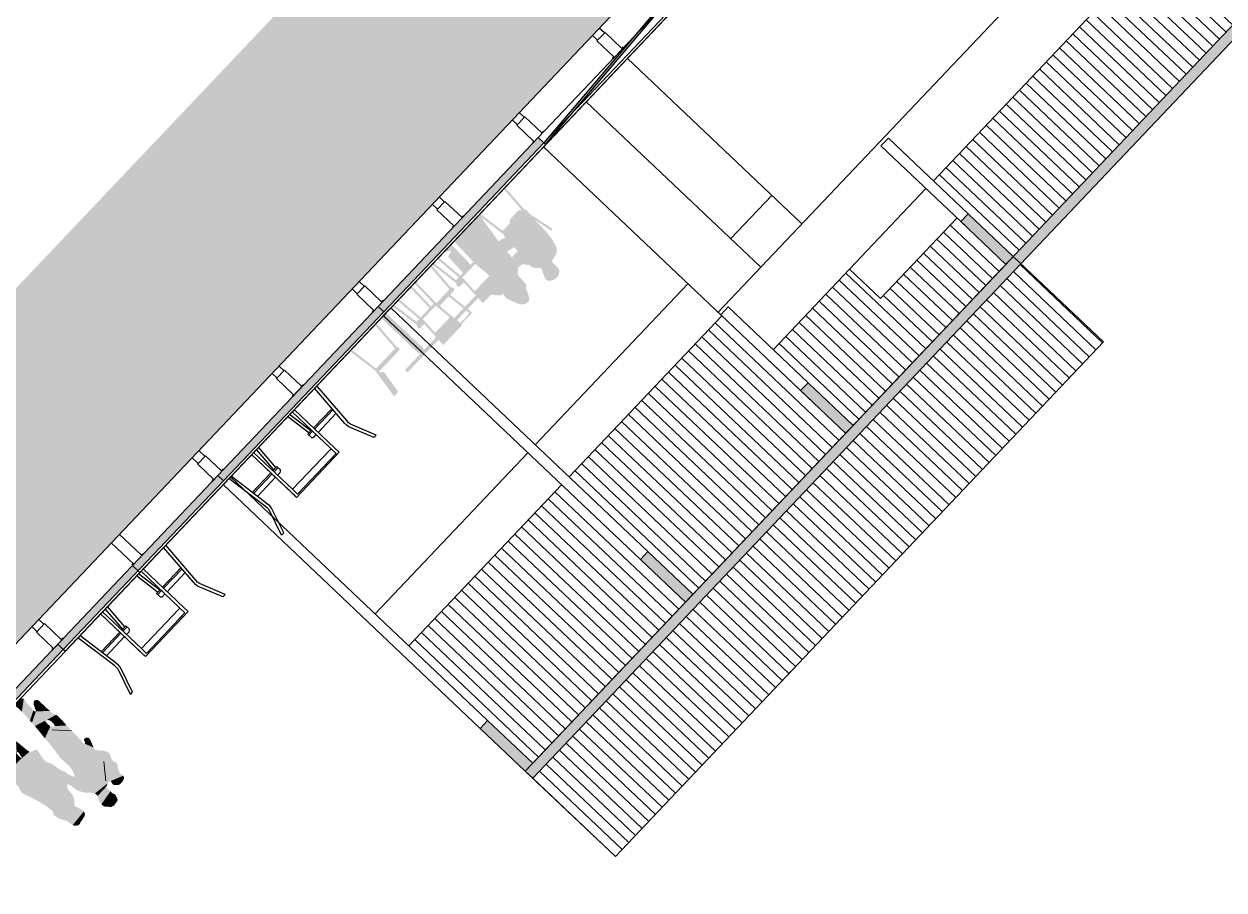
# Model space of a CAD drawing. Header units: inches. Extents: x -3368894 to 5148796, y 84 to 10864301.
# Drawn here: x 503408.07 to 503423.53, y 4346106.12 to 4346117.28 of the extents above; entities that cross this region are included whole.
import ezdxf

# ---------------------------------------------------------------- set-up
doc = ezdxf.new("R2010")
doc.units = ezdxf.units.IN
doc.header["$MEASUREMENT"] = 0
doc.layers.add('cm_arredi secondo piano', color=252, linetype='Continuous')
for name, color, linetype, lineweight in [('cm_campiture', 252, 'Continuous', 9), ('cm_linea di terra', 4, 'Continuous', 25), ('cp_piattaforme volumi_linea', 4, 'Continuous', 25), ('FIGURE_PERSONE', 252, 'Continuous', 0), ('TESTI', 250, 'Continuous', 5)]:
    doc.layers.add(name, color=color, linetype=linetype, lineweight=lineweight)
pattern_1 = [(316.5212, (503416.62681, 4346113.93469), (0.0860107, 0.0907037), [])]

# ---------------------------------------------------------------- blocks, each defined once
blk = doc.blocks.new('tavolino')
at = {"layer": 'cm_arredi secondo piano', "ltscale": 1.5}
for p, q in [((3.581, -1.573), (3.706, -1.91)), ((3.581, -1.573), (3.622, -1.573)), ((3.622, -1.573), (3.746, -1.904)), ((5.313, -1.573), (5.189, -1.904)), ((5.354, -1.573), (5.228, -1.91)), ((5.354, -1.573), (5.313, -1.573)), ((4.067, -1.767), (4.868, -1.767)), ((4.067, -1.767), (4.067, -1.845)), ((4.067, -1.845), (4.067, -2.567)), ((4.107, -1.787), (4.206, -1.787)), ((4.107, -1.787), (4.828, -1.787)), ((4.107, -1.875), (4.107, -1.787)), ((4.828, -1.875), (4.828, -1.787)), ((4.868, -1.767), (4.868, -1.845)), ((4.868, -1.787), (4.868, -2.567)), ((4.868, -1.845), (4.868, -2.567)), ((3.706, -1.972), (3.645, -2.567)), ((3.746, -1.976), (3.685, -2.567)), ((3.706, -1.91), (3.709, -1.941)), ((3.709, -1.941), (3.706, -1.972)), ((3.746, -1.904), (3.749, -1.941)), ((3.749, -1.941), (3.746, -1.976)), ((4.107, -2.567), (4.107, -1.875)), ((4.107, -1.875), (4.133, -1.875)), ((4.133, -1.875), (4.828, -1.875)), ((4.828, -1.875), (4.828, -2.567)), ((5.189, -1.904), (5.186, -1.941)), ((5.186, -1.941), (5.189, -1.976)), ((5.189, -1.976), (5.25, -2.567)), ((5.228, -1.91), (5.226, -1.941)), ((5.226, -1.941), (5.228, -1.972)), ((5.228, -1.972), (5.29, -2.567)), ((4.069, -2.14), (3.729, -2.14)), ((4.147, -2.14), (4.107, -2.14)), ((4.177, -2.224), (4.177, -2.159)), ((4.177, -2.159), (4.177, -2.224)), ((4.752, -2.159), (4.752, -2.224)), ((4.752, -2.224), (4.752, -2.159)), ((4.782, -2.14), (4.828, -2.14)), ((4.866, -2.14), (5.206, -2.14)), ((3.721, -2.204), (4.067, -2.204)), ((3.721, -2.224), (4.067, -2.224)), ((4.107, -2.204), (4.177, -2.204)), ((4.107, -2.224), (4.177, -2.224)), ((4.118, -2.224), (4.153, -2.567)), ((4.158, -2.224), (4.193, -2.567)), ((4.771, -2.224), (4.735, -2.567)), ((4.828, -2.204), (4.752, -2.204)), ((4.828, -2.224), (4.752, -2.224)), ((4.811, -2.224), (4.776, -2.567)), ((5.214, -2.204), (4.868, -2.204)), ((5.214, -2.224), (4.868, -2.224))]:
    blk.add_line(p, q, dxfattribs=at)
for centre, start, end in [((4.137, -2.188), 36.0118, 78.4243), ((4.792, -2.188), 101.5757, 143.9882)]:
    blk.add_arc(centre, 0.0495, start, end, dxfattribs=at)
blk = doc.blocks.new('pers_2')
at = {"layer": 'FIGURE_PERSONE', "linetype": 'Continuous'}
for points in [[(-0.097, 1.764), (-0.106, 1.735), (0.078, 1.765), (0.071, 1.777)], [(0.078, 1.765), (0.097, 1.746), (-0.106, 1.722), (-0.106, 1.735)], [(-0.106, 1.722), (-0.098, 1.712), (0.103, 1.737), (0.097, 1.746)], [(0.103, 1.737), (0.108, 1.712), (-0.094, 1.691), (-0.098, 1.712)], [(0.057, 1.797), (0.071, 1.777), (-0.097, 1.764), (-0.083, 1.797)], [(-0.094, 1.691), (-0.093, 1.662), (0.108, 1.691), (0.108, 1.712)], [(-0.064, 1.812), (-0.075, 1.806), (-0.083, 1.797), (0.057, 1.797), (0.045, 1.806), (0.004, 1.821)], [(-0.353, 1.642), (-0.35, 1.62), (-0.349, 1.588), (-0.367, 1.544), (0.07, 1.521), (-0.18, 1.564), (-0.191, 1.566), (-0.193, 1.573)], [(-0.191, 1.581), (-0.193, 1.573), (-0.353, 1.642), (-0.344, 1.664)], [(-0.33, 1.677), (-0.344, 1.664), (-0.191, 1.581), (-0.181, 1.614)], [(-0.18, 1.624), (-0.181, 1.614), (-0.33, 1.677), (-0.319, 1.681)], [(-0.287, 1.687), (-0.319, 1.681), (-0.18, 1.624), (-0.187, 1.641)], [(-0.23, 1.683), (-0.256, 1.688), (-0.287, 1.687), (-0.187, 1.641)], [(-0.187, 1.641), (-0.21, 1.667), (-0.23, 1.683)], [(-0.142, 1.564), (-0.18, 1.564), (0.07, 1.521), (0.064, 1.535)], [(0.06, 1.564), (0.064, 1.535), (-0.142, 1.564), (-0.12, 1.575)], [(-0.099, 1.581), (-0.12, 1.575), (0.06, 1.564), (0.063, 1.582)], [(0.103, 1.652), (0.063, 1.582), (-0.099, 1.581), (-0.096, 1.588)], [(-0.093, 1.618), (-0.096, 1.588), (0.103, 1.652), (0.106, 1.662)], [(0.108, 1.691), (0.106, 1.662), (-0.093, 1.618), (-0.093, 1.662)], [(0.335, 1.609), (0.329, 1.591), (0.556, 1.607), (0.542, 1.637)], [(0.556, 1.607), (0.564, 1.561), (0.33, 1.561), (0.329, 1.591)], [(0.33, 1.561), (0.348, 1.5), (0.571, 1.515), (0.564, 1.561)], [(0.513, 1.654), (0.542, 1.637), (0.335, 1.609), (0.372, 1.641)], [(0.335, 1.609), (0.347, 1.627), (0.372, 1.641)], [(0.418, 1.65), (0.372, 1.641), (0.513, 1.654), (0.476, 1.657)], [(0.111, 1.469), (0.144, 1.438), (-0.413, 1.469), (-0.402, 1.497)], [(-0.413, 1.469), (-0.41, 1.449), (0.171, 1.388), (0.144, 1.438)], [(-0.406, 1.443), (0.171, 1.388), (-0.41, 1.449)], [(0.171, 1.388), (0.189, 1.346), (-0.403, 1.434), (-0.406, 1.443)], [(0.189, 1.346), (0.195, 1.321), (-0.403, 1.387), (-0.403, 1.434)], [(-0.371, 1.532), (-0.402, 1.497), (0.111, 1.469), (0.094, 1.49)], [(0.07, 1.521), (0.094, 1.49), (-0.371, 1.532), (-0.367, 1.544)], [(0.303, 1.398), (0.285, 1.361), (0.629, 1.349), (0.624, 1.375)], [(0.617, 1.43), (0.624, 1.375), (0.303, 1.398), (0.347, 1.433)], [(0.361, 1.459), (0.347, 1.433), (0.617, 1.43), (0.597, 1.462)], [(0.571, 1.515), (0.597, 1.462), (0.361, 1.459), (0.348, 1.5)], [(0.204, 1.235), (0.217, 1.199), (-0.438, 1.318), (-0.43, 1.346)], [(-0.438, 1.318), (-0.436, 1.279), (-0.408, 1.23), (0.082, 1.193), (0.217, 1.199)], [(-0.403, 1.387), (-0.43, 1.346), (0.204, 1.235), (0.195, 1.321)], [(0.265, 1.254), (0.249, 1.213), (0.62, 1.158), (0.612, 1.206)], [(0.604, 1.308), (0.612, 1.206), (0.265, 1.254), (0.272, 1.308)], [(0.277, 1.334), (0.272, 1.308), (0.604, 1.308), (0.629, 1.332)], [(0.629, 1.349), (0.629, 1.332), (0.277, 1.334), (0.285, 1.361)], [(-0.408, 1.23), (-0.368, 1.19), (0.06, 1.158), (0.082, 1.193)], [(-0.354, 1.114), (-0.388, 1.039), (-0.329, 0.988), (-0.312, 0.998)], [(0.06, 1.158), (0.04, 1.093), (-0.348, 1.144), (-0.368, 1.19)], [(-0.348, 1.144), (-0.354, 1.114), (0.037, 1.075), (0.04, 1.093)], [(0.036, 1.06), (0.037, 1.075), (-0.354, 1.114), (-0.312, 0.998)], [(0.652, 1.027), (0.217, 1.199), (0.082, 1.193), (0.104, 1.175)], [(0.104, 1.175), (0.652, 1.027), (0.658, 1.002), (0.128, 1.057), (0.124, 1.095)], [(0.236, 1.2), (0.217, 1.199), (0.652, 1.027), (0.642, 1.063)], [(0.62, 1.158), (0.642, 1.063), (0.236, 1.2), (0.249, 1.213)], [(-0.401, 1.003), (-0.402, 0.987), (-0.341, 0.957), (-0.335, 0.967)], [(-0.341, 0.957), (-0.353, 0.952), (-0.389, 0.965), (-0.402, 0.987)], [(-0.329, 0.988), (-0.335, 0.967), (-0.401, 1.003), (-0.388, 1.039)], [(-0.389, 0.965), (-0.381, 0.959), (-0.353, 0.952)], [(0.036, 0.992), (0.036, 1.06), (-0.315, 0.998), (-0.304, 0.993)], [(0.029, 0.846), (0.04, 0.916), (-0.306, 0.96), (-0.313, 0.851)], [(-0.306, 0.96), (-0.304, 0.993), (0.036, 0.992), (0.04, 0.916)], [(0.128, 1.058), (0.144, 1.016), (0.67, 0.962), (0.658, 1.002)], [(0.67, 0.962), (0.681, 0.929), (0.154, 0.989), (0.144, 1.016)], [(0.154, 0.989), (0.161, 0.917), (0.7, 0.871), (0.681, 0.929)], [(-0.321, 0.667), (-0.313, 0.851), (0.029, 0.846), (-0.001, 0.665)], [(0.7, 0.871), (0.704, 0.835), (0.169, 0.867), (0.161, 0.917)], [(0.169, 0.867), (0.194, 0.819), (0.697, 0.809), (0.704, 0.835)], [(0.697, 0.809), (0.677, 0.768), (0.203, 0.788), (0.194, 0.819)], [(0.203, 0.788), (0.196, 0.722), (0.677, 0.695), (0.677, 0.768)], [(-0.329, 0.591), (-0.321, 0.667), (-0.219, 0.547), (-0.224, 0.508)], [(-0.196, 0.56), (-0.001, 0.665), (-0.321, 0.667), (-0.21, 0.562)], [(-0.219, 0.547), (-0.321, 0.667), (-0.21, 0.562)], [(-0.169, 0.523), (-0.196, 0.56), (-0.001, 0.665), (-0.008, 0.578)], [(0.18, 0.66), (0.167, 0.604), (0.666, 0.578), (0.674, 0.633)], [(0.677, 0.695), (0.674, 0.633), (0.18, 0.66), (0.196, 0.722)], [(-0.22, 0.468), (-0.224, 0.508), (-0.329, 0.591), (-0.331, 0.562)], [(-0.331, 0.491), (-0.331, 0.562), (-0.22, 0.468), (-0.206, 0.441)], [(-0.171, 0.424), (-0.206, 0.441), (-0.331, 0.491), (-0.328, 0.475)], [(-0.314, 0.438), (-0.328, 0.475), (-0.174, 0.424), (-0.034, 0.375)], [(-0.171, 0.424), (-0.034, 0.375), (-0.022, 0.48), (-0.166, 0.477)], [(-0.022, 0.48), (-0.008, 0.578), (-0.169, 0.523), (-0.166, 0.477)], [(0.666, 0.578), (0.646, 0.549), (0.186, 0.588), (0.167, 0.604)], [(0.186, 0.588), (0.237, 0.569), (0.595, 0.537), (0.646, 0.549)], [(0.595, 0.537), (0.537, 0.532), (0.253, 0.553), (0.237, 0.569)], [(0.382, 0.54), (0.537, 0.532), (0.253, 0.553)], [(0.26, 0.525), (0.253, 0.553), (0.379, 0.539), (0.374, 0.524)], [(0.26, 0.525), (0.264, 0.466), (0.37, 0.504), (0.374, 0.524)], [(0.37, 0.504), (0.361, 0.477), (0.267, 0.417), (0.264, 0.466)], [(0.267, 0.417), (0.271, 0.372), (0.36, 0.447), (0.361, 0.477)], [(0.504, 0.433), (0.501, 0.389), (0.382, 0.444), (0.388, 0.471)], [(0.537, 0.532), (0.506, 0.509), (0.387, 0.527), (0.383, 0.539)], [(0.387, 0.527), (0.388, 0.507), (0.502, 0.476), (0.506, 0.509)], [(0.388, 0.507), (0.388, 0.471), (0.504, 0.433), (0.502, 0.476)], [(-0.181, 0.256), (-0.308, 0.381), (-0.314, 0.438), (-0.034, 0.375), (-0.038, 0.32)], [(-0.181, 0.256), (-0.308, 0.381), (-0.307, 0.316), (-0.198, 0.224), (-0.19, 0.249)], [(-0.212, 0.203), (-0.198, 0.224), (-0.307, 0.316), (-0.307, 0.255)], [(-0.169, 0.241), (-0.038, 0.32), (-0.181, 0.256)], [(-0.169, 0.223), (-0.169, 0.241), (-0.038, 0.32), (-0.041, 0.282)], [(0.36, 0.447), (0.373, 0.439), (0.275, 0.335), (0.271, 0.372)], [(0.275, 0.335), (0.283, 0.253), (0.373, 0.439)], [(0.373, 0.439), (0.479, 0.321), (0.451, 0.227), (0.283, 0.205), (0.283, 0.253)], [(0.382, 0.444), (0.373, 0.439), (0.479, 0.321), (0.501, 0.389)], [(-0.306, 0.209), (-0.307, 0.255), (-0.212, 0.203), (-0.222, 0.18)], [(-0.241, 0.156), (-0.222, 0.18), (-0.306, 0.209), (-0.304, 0.171)], [(-0.27, 0.143), (-0.241, 0.156), (-0.304, 0.171)], [(-0.051, 0.191), (-0.046, 0.231), (-0.177, 0.086), (-0.192, 0.051)], [(-0.19, 0.031), (-0.192, 0.051), (-0.051, 0.191), (-0.054, 0.125)], [(-0.177, 0.086), (-0.175, 0.166), (-0.169, 0.223), (-0.041, 0.282), (-0.046, 0.231)], [(0.35, 0.216), (0.346, 0.195), (0.283, 0.167), (0.283, 0.205)], [(0.283, 0.167), (0.283, 0.144), (0.344, 0.168), (0.346, 0.195)], [(0.345, 0.18), (0.342, 0.132), (0.285, 0.113), (0.283, 0.144)], [(0.362, 0.213), (0.37, 0.171), (0.372, 0.13), (0.437, 0.115), (0.441, 0.172), (0.451, 0.227)], [(-0.054, 0.074), (-0.054, 0.125), (-0.19, 0.031), (-0.177, 0.01)], [(-0.177, 0.01), (-0.054, 0.074), (-0.171, 0.005)], [(-0.136, -0.004), (-0.054, 0.074), (-0.171, 0.005)], [(-0.053, 0.047), (-0.054, 0.074), (-0.136, -0.004), (-0.093, -0.006)], [(-0.047, 0.002), (-0.093, -0.006), (-0.053, 0.047), (-0.047, 0.018)], [(0.285, 0.113), (0.291, 0.093), (0.338, 0.102), (0.342, 0.132)], [(0.338, 0.102), (0.331, 0.083), (0.297, 0.083), (0.291, 0.093)], [(0.297, 0.083), (0.311, 0.072), (0.322, 0.073), (0.331, 0.083)], [(0.437, 0.115), (0.432, 0.069), (0.372, 0.074), (0.372, 0.13)], [(0.372, 0.074), (0.373, 0.027), (0.419, 0.034), (0.432, 0.069)], [(0.419, 0.034), (0.403, 0.015), (0.376, 0.014), (0.373, 0.027)], [(0.376, 0.014), (0.384, 0.008), (0.403, 0.015)]]:
    blk.add_hatch(color=252, dxfattribs=at).paths.add_polyline_path(points)
at = {"layer": 'FIGURE_PERSONE', "color": 252, "linetype": 'Continuous'}
for points in [[(0.476, 1.657), (0.513, 1.654)], [(-0.316, 1.334), (-0.153, 1.525)], [(-0.153, 0.57), (-0.316, 0.76)]]:
    blk.add_lwpolyline(points, dxfattribs=at)
blk.add_point((0.513, 1.654), dxfattribs=at)

msp = doc.modelspace()

# ---------------------------------------------------------------- hatches: boundary and pattern name
at = {"layer": 'cm_arredi secondo piano', "linetype": 'Continuous'}
h = msp.add_hatch(color=252, dxfattribs=at)
h.paths.add_polyline_path([(503413.891, 4346113.785), (503413.752, 4346113.639), (503413.563, 4346113.793), (503413.613, 4346113.846, 0.414214), (503413.613, 4346113.872), (503413.599, 4346113.884, 0.414214), (503413.574, 4346113.884), (503413.321, 4346114.179), (503413.301, 4346114.158), (503413.554, 4346113.863), (503413.384, 4346113.684), (503413.117, 4346113.964), (503413.099, 4346113.945), (503413.35, 4346113.679), (503413.315, 4346113.642), (503413.064, 4346113.908), (503413.045, 4346113.888), (503413.296, 4346113.622), (503413.182, 4346113.501), (503412.903, 4346113.738), (503412.884, 4346113.718), (503413.163, 4346113.481), (503413.127, 4346113.444), (503412.836, 4346113.668), (503412.817, 4346113.647), (503413.137, 4346113.401, 0.414214), (503413.138, 4346113.375), (503413.151, 4346113.363, 0.414214), (503413.177, 4346113.363), (503413.227, 4346113.417), (503413.381, 4346113.247), (503413.226, 4346113.083), (503413.212, 4346113.096), (503413.219, 4346113.103), (503412.735, 4346113.561), (503412.672, 4346113.495), (503413.156, 4346113.036), (503413.162, 4346113.043), (503413.175, 4346113.03), (503412.981, 4346112.825), (503413.014, 4346112.794), (503413.412, 4346113.213), (503413.467, 4346113.152), (503413.479, 4346113.152), (503413.715, 4346113.4), (503413.714, 4346113.413), (503413.709, 4346113.417), (503413.84, 4346113.555), (503413.84, 4346113.568), (503413.788, 4346113.61), (503413.922, 4346113.752), (503413.977, 4346113.691), (503413.99, 4346113.69), (503414.086, 4346113.792), (503414.153, 4346113.787), (503414.216, 4346113.785), (503414.262, 4346113.818), (503414.248, 4346113.791), (503414.29, 4346113.745), (503414.394, 4346113.696), (503414.399, 4346113.694), (503414.404, 4346113.692), (503414.409, 4346113.691), (503414.414, 4346113.689), (503414.419, 4346113.686), (503414.425, 4346113.684), (503414.431, 4346113.682), (503414.437, 4346113.679), (503414.443, 4346113.677), (503414.449, 4346113.675), (503414.454, 4346113.674), (503414.46, 4346113.672), (503414.465, 4346113.671), (503414.47, 4346113.67), (503414.475, 4346113.67), (503414.48, 4346113.669), (503414.485, 4346113.669), (503414.489, 4346113.669), (503414.494, 4346113.669), (503414.498, 4346113.668), (503414.502, 4346113.668), (503414.506, 4346113.668), (503414.51, 4346113.669), (503414.514, 4346113.669), (503414.518, 4346113.669), (503414.521, 4346113.67), (503414.525, 4346113.672), (503414.529, 4346113.673), (503414.533, 4346113.675), (503414.536, 4346113.678), (503414.54, 4346113.68), (503414.544, 4346113.683), (503414.548, 4346113.686), (503414.551, 4346113.689), (503414.555, 4346113.692), (503414.558, 4346113.696), (503414.562, 4346113.699), (503414.565, 4346113.702), (503414.569, 4346113.706), (503414.572, 4346113.71), (503414.575, 4346113.714), (503414.577, 4346113.718), (503414.579, 4346113.722), (503414.58, 4346113.726), (503414.581, 4346113.73), (503414.581, 4346113.735), (503414.581, 4346113.739), (503414.581, 4346113.744), (503414.58, 4346113.748), (503414.58, 4346113.752), (503414.579, 4346113.757), (503414.578, 4346113.761), (503414.578, 4346113.764), (503414.577, 4346113.768), (503414.576, 4346113.772), (503414.575, 4346113.775), (503414.574, 4346113.779), (503414.573, 4346113.783), (503414.572, 4346113.786), (503414.57, 4346113.79), (503414.569, 4346113.794), (503414.568, 4346113.798), (503414.566, 4346113.802), (503414.565, 4346113.806), (503414.563, 4346113.811), (503414.561, 4346113.815), (503414.56, 4346113.82), (503414.558, 4346113.825), (503414.556, 4346113.831), (503414.553, 4346113.836), (503414.551, 4346113.842), (503414.549, 4346113.848), (503414.547, 4346113.853), (503414.545, 4346113.858), (503414.544, 4346113.862), (503414.542, 4346113.867), (503414.54, 4346113.872), (503414.539, 4346113.878), (503414.539, 4346113.883), (503414.539, 4346113.888), (503414.541, 4346113.893), (503414.543, 4346113.896), (503414.545, 4346113.899), (503414.546, 4346113.901), (503414.546, 4346113.903), (503414.546, 4346113.906), (503414.546, 4346113.909), (503414.545, 4346113.912), (503414.544, 4346113.915), (503414.543, 4346113.918), (503414.541, 4346113.921), (503414.539, 4346113.924), (503414.537, 4346113.927), (503414.535, 4346113.93), (503414.534, 4346113.933), (503414.532, 4346113.936), (503414.53, 4346113.938), (503414.528, 4346113.941), (503414.526, 4346113.943), (503414.523, 4346113.946), (503414.521, 4346113.95), (503414.518, 4346113.953), (503414.514, 4346113.958), (503414.511, 4346113.962), (503414.507, 4346113.967), (503414.503, 4346113.973), (503414.499, 4346113.978), (503414.494, 4346113.984), (503414.489, 4346113.99), (503414.483, 4346113.996), (503414.478, 4346114.001), (503414.471, 4346114.007), (503414.465, 4346114.013), (503414.458, 4346114.019), (503414.452, 4346114.025), (503414.446, 4346114.031), (503414.442, 4346114.036), (503414.438, 4346114.041), (503414.435, 4346114.045), (503414.433, 4346114.051), (503414.433, 4346114.056), (503414.434, 4346114.059), (503414.434, 4346114.062), (503414.435, 4346114.065), (503414.435, 4346114.069), (503414.435, 4346114.072), (503414.434, 4346114.076), (503414.434, 4346114.079), (503414.434, 4346114.083), (503414.433, 4346114.087), (503414.433, 4346114.091), (503414.433, 4346114.095), (503414.433, 4346114.099), (503414.433, 4346114.104), (503414.433, 4346114.108), (503414.434, 4346114.113), (503414.435, 4346114.118), (503414.436, 4346114.123), (503414.436, 4346114.128), (503414.436, 4346114.132), (503414.436, 4346114.137), (503414.436, 4346114.142), (503414.436, 4346114.144), (503414.47, 4346114.167), (503414.485, 4346114.186), (503414.573, 4346114.18), (503414.58, 4346114.175), (503414.587, 4346114.169), (503414.594, 4346114.164), (503414.6, 4346114.159), (503414.606, 4346114.155), (503414.611, 4346114.152), (503414.616, 4346114.149), (503414.621, 4346114.146), (503414.626, 4346114.144), (503414.631, 4346114.143), (503414.636, 4346114.142), (503414.641, 4346114.141), (503414.646, 4346114.14), (503414.652, 4346114.14), (503414.657, 4346114.14), (503414.663, 4346114.14), (503414.669, 4346114.14), (503414.675, 4346114.14), (503414.681, 4346114.14), (503414.687, 4346114.14), (503414.694, 4346114.139), (503414.7, 4346114.139), (503414.706, 4346114.138), (503414.711, 4346114.138), (503414.717, 4346114.137), (503414.722, 4346114.136), (503414.726, 4346114.134), (503414.73, 4346114.133), (503414.735, 4346114.131), (503414.74, 4346114.127), (503414.743, 4346114.123), (503414.744, 4346114.12), (503414.745, 4346114.116), (503414.747, 4346114.111), (503414.748, 4346114.106), (503414.75, 4346114.1), (503414.751, 4346114.096), (503414.751, 4346114.093), (503414.752, 4346114.09), (503414.752, 4346114.087), (503414.753, 4346114.084), (503414.754, 4346114.081), (503414.754, 4346114.079), (503414.755, 4346114.076), (503414.756, 4346114.074), (503414.757, 4346114.072), (503414.758, 4346114.07), (503414.76, 4346114.068), (503414.762, 4346114.064), (503414.764, 4346114.061), (503414.766, 4346114.057), (503414.767, 4346114.053), (503414.768, 4346114.05), (503414.769, 4346114.047), (503414.77, 4346114.043), (503414.771, 4346114.04), (503414.772, 4346114.036), (503414.773, 4346114.032), (503414.775, 4346114.028), (503414.777, 4346114.023), (503414.779, 4346114.019), (503414.782, 4346114.014), (503414.784, 4346114.009), (503414.787, 4346114.005), (503414.789, 4346114.001), (503414.792, 4346113.997), (503414.794, 4346113.993), (503414.797, 4346113.99), (503414.8, 4346113.988), (503414.802, 4346113.985), (503414.805, 4346113.983), (503414.808, 4346113.981), (503414.811, 4346113.979), (503414.814, 4346113.978), (503414.818, 4346113.976), (503414.822, 4346113.975), (503414.825, 4346113.974), (503414.829, 4346113.973), (503414.833, 4346113.973), (503414.837, 4346113.972), (503414.841, 4346113.972), (503414.845, 4346113.972), (503414.849, 4346113.973), (503414.852, 4346113.973), (503414.856, 4346113.974), (503414.86, 4346113.975), (503414.863, 4346113.976), (503414.867, 4346113.977), (503414.87, 4346113.978), (503414.874, 4346113.979), (503414.878, 4346113.981), (503414.882, 4346113.982), (503414.886, 4346113.983), (503414.89, 4346113.984), (503414.894, 4346113.986), (503414.898, 4346113.987), (503414.902, 4346113.989), (503414.905, 4346113.991), (503414.909, 4346113.993), (503414.912, 4346113.995), (503414.915, 4346113.998), (503414.918, 4346114), (503414.922, 4346114.003), (503414.925, 4346114.006), (503414.928, 4346114.009), (503414.931, 4346114.013), (503414.935, 4346114.016), (503414.939, 4346114.02), (503414.942, 4346114.023), (503414.946, 4346114.027), (503414.949, 4346114.031), (503414.952, 4346114.035), (503414.955, 4346114.039), (503414.957, 4346114.043), (503414.959, 4346114.047), (503414.961, 4346114.052), (503414.962, 4346114.056), (503414.963, 4346114.06), (503414.964, 4346114.064), (503414.965, 4346114.068), (503414.966, 4346114.075), (503414.967, 4346114.08), (503414.968, 4346114.084), (503414.969, 4346114.088), (503414.97, 4346114.092), (503414.97, 4346114.096), (503414.97, 4346114.1), (503414.97, 4346114.104), (503414.969, 4346114.108), (503414.968, 4346114.112), (503414.966, 4346114.116), (503414.964, 4346114.121), (503414.962, 4346114.125), (503414.959, 4346114.129), (503414.955, 4346114.134), (503414.952, 4346114.139), (503414.948, 4346114.143), (503414.944, 4346114.148), (503414.939, 4346114.153), (503414.935, 4346114.158), (503414.93, 4346114.163), (503414.926, 4346114.169), (503414.921, 4346114.174), (503414.916, 4346114.179), (503414.91, 4346114.184), (503414.905, 4346114.188), (503414.9, 4346114.193), (503414.895, 4346114.198), (503414.89, 4346114.202), (503414.886, 4346114.206), (503414.882, 4346114.21), (503414.879, 4346114.214), (503414.877, 4346114.218), (503414.875, 4346114.222), (503414.875, 4346114.226), (503414.876, 4346114.229), (503414.877, 4346114.233), (503414.878, 4346114.237), (503414.881, 4346114.241), (503414.883, 4346114.245), (503414.886, 4346114.25), (503414.889, 4346114.254), (503414.892, 4346114.259), (503414.896, 4346114.265), (503414.899, 4346114.27), (503414.902, 4346114.276), (503414.906, 4346114.281), (503414.909, 4346114.287), (503414.913, 4346114.292), (503414.916, 4346114.297), (503414.919, 4346114.302), (503414.922, 4346114.307), (503414.925, 4346114.312), (503414.928, 4346114.318), (503414.93, 4346114.323), (503414.932, 4346114.329), (503414.934, 4346114.335), (503414.935, 4346114.342), (503414.936, 4346114.349), (503414.937, 4346114.357), (503414.937, 4346114.365), (503414.937, 4346114.373), (503414.936, 4346114.382), (503414.934, 4346114.39), (503414.932, 4346114.399), (503414.93, 4346114.407), (503414.926, 4346114.416), (503414.922, 4346114.425), (503414.918, 4346114.434), (503414.913, 4346114.443), (503414.908, 4346114.453), (503414.902, 4346114.462), (503414.896, 4346114.473), (503414.89, 4346114.483), (503414.883, 4346114.495), (503414.875, 4346114.507), (503414.866, 4346114.52), (503414.855, 4346114.535), (503414.843, 4346114.552), (503414.828, 4346114.57), (503414.811, 4346114.59), (503414.791, 4346114.613), (503414.77, 4346114.637), (503414.746, 4346114.662), (503414.723, 4346114.687), (503414.699, 4346114.712), (503414.676, 4346114.735), (503414.654, 4346114.757), (503414.654, 4346114.757), (503414.865, 4346114.62), (503414.884, 4346114.64), (503414.593, 4346114.83), (503414.541, 4346114.892), (503414.519, 4346114.889), (503414.27, 4346115.179), (503414.251, 4346115.159), (503414.486, 4346114.884), (503414.437, 4346114.878), (503414.327, 4346114.755), (503414.33, 4346114.712), (503414.239, 4346114.616), (503413.947, 4346114.839), (503413.609, 4346114.483), (503413.861, 4346114.217), (503413.826, 4346114.18), (503413.574, 4346114.446), (503413.496, 4346114.364), (503413.527, 4346114.345), (503413.582, 4346114.372), (503413.535, 4346114.285), (503413.727, 4346114.077), (503413.692, 4346114.04), (503413.413, 4346114.276), (503413.394, 4346114.256), (503413.673, 4346114.019), (503413.638, 4346113.982), (503413.347, 4346114.206), (503413.327, 4346114.186), (503413.647, 4346113.939, 0.414214), (503413.648, 4346113.914), (503413.661, 4346113.901, 0.414214), (503413.687, 4346113.902), (503413.738, 4346113.955)])
h.paths.add_polyline_path([(503414.389, 4346114.406), (503414.433, 4346114.357), (503414.356, 4346114.275), (503414.342, 4346114.288), (503414.349, 4346114.294), (503414.293, 4346114.348)], flags=16)
h.paths.add_polyline_path([(503414.284, 4346114.537), (503414.21, 4346114.498), (503414.189, 4346114.479), (503414.144, 4346114.54), (503413.956, 4346114.798), (503414.25, 4346114.572, 0.272009), (503414.255, 4346114.554), (503414.269, 4346114.541, 0.232908)], flags=16)
h.paths.add_polyline_path([(503414.063, 4346114.046), (503414.064, 4346114.034), (503413.886, 4346113.846), (503413.873, 4346113.846), (503413.72, 4346114.016), (503413.886, 4346114.191)], flags=16)
h.paths.add_polyline_path([(503413.805, 4346113.56), (503413.805, 4346113.548), (503413.693, 4346113.429), (503413.65, 4346113.465), (503413.768, 4346113.59)], flags=16)
h.paths.add_polyline_path([(503413.733, 4346113.618), (503413.614, 4346113.493), (503413.437, 4346113.638, 0.302652), (503413.435, 4346113.658), (503413.544, 4346113.772)], flags=16)
h.paths.add_polyline_path([(503413.553, 4346113.508), (503413.553, 4346113.496), (503413.375, 4346113.308), (503413.363, 4346113.308), (503413.21, 4346113.478), (503413.375, 4346113.652)], flags=16)
h.paths.add_polyline_path([(503412.839, 4346112.484), (503412.845, 4346112.483), (503412.858, 4346112.497), (503412.858, 4346112.504), (503412.888, 4346112.539), (503412.885, 4346112.555), (503412.711, 4346112.793), (503412.696, 4346112.799), (503412.645, 4346112.795), (503412.642, 4346112.799), (503412.871, 4346113.041), (503412.905, 4346113.077, 0.414214), (503412.905, 4346113.103), (503412.892, 4346113.116, 0.272009), (503412.874, 4346113.12), (503412.609, 4346113.428), (503412.59, 4346113.408), (503412.853, 4346113.101), (503412.607, 4346112.842), (503412.287, 4346113.088), (503412.268, 4346113.068), (503412.595, 4346112.817)])
at = {"layer": 'cm_campiture'}
h = msp.add_hatch(color=253, dxfattribs=at)
h.dxf.hatch_style = 1
h.paths.add_polyline_path([(503388.768, 4346090.417), (503389.027, 4346090.685), (503389.917, 4346091.582), (503390.468, 4346092.091), (503390.839, 4346092.402), (503391.15, 4346092.648), (503391.573, 4346092.974), (503392.34, 4346093.624), (503393.087, 4346094.294), (503393.782, 4346095.013), (503394.514, 4346095.697), (503395.101, 4346096.304), (503395.773, 4346096.85), (503396.473, 4346097.507), (503396.926, 4346097.919), (503397.868, 4346098.649), (503398.487, 4346099.302), (503399.917, 4346100.814), (503420.65, 4346122.678), (503420.527, 4346122.795), (503423.23, 4346125.645), (503423.375, 4346125.508), (503427.594, 4346129.957), (503425.288, 4346132.143), (503387.164, 4346091.938)])
h = msp.add_hatch(dxfattribs=at)
h.set_pattern_fill('ANSI31', color=256, angle=45)
h.set_pattern_definition(pattern_1)
h.paths.add_polyline_path([(503419.79, 4346115.262), (503420.238, 4346114.837), (503420.238, 4346114.837), (503420.819, 4346114.287), (503424.851, 4346118.539), (503424.27, 4346119.09), (503423.822, 4346119.514)])
h = msp.add_hatch(dxfattribs=at)
h.set_pattern_fill('ANSI31', color=256, angle=45)
h.set_pattern_definition(pattern_1)
h.paths.add_polyline_path([(503418.754, 4346112.11), (503420.722, 4346114.185), (503420.142, 4346114.736), (503420.093, 4346114.782), (503419.109, 4346113.745), (503418.71, 4346114.123), (503417.726, 4346113.085), (503418.174, 4346112.66)])
h = msp.add_hatch(dxfattribs=at)
h.set_pattern_fill('ANSI31', color=256, angle=45)
h.set_pattern_definition(pattern_1)
h.paths.add_polyline_path([(503414.627, 4346107.562), (503415.691, 4346106.553), (503421.981, 4346113.185), (503420.917, 4346114.194)])
h = msp.add_hatch(dxfattribs=at)
h.set_pattern_fill('ANSI31', color=256, angle=45)
h.set_pattern_definition(pattern_1)
h.paths.add_polyline_path([(503418.658, 4346112.008), (503418.078, 4346112.559), (503417.062, 4346113.522), (503415.094, 4346111.447), (503416.11, 4346110.484), (503416.69, 4346109.933)])
h = msp.add_hatch(dxfattribs=at)
h.set_pattern_fill('ANSI31', color=256, angle=45)
h.set_pattern_definition(pattern_1)
h.paths.add_polyline_path([(503416.594, 4346109.832), (503416.013, 4346110.382), (503414.998, 4346111.345), (503413.03, 4346109.27), (503414.045, 4346108.307), (503414.626, 4346107.756)])
at = {"layer": 'cp_piattaforme volumi_linea', "linetype": 'Continuous'}
h = msp.add_hatch(color=256, dxfattribs=at)
h.dxf.hatch_style = 1
h.paths.add_polyline_path([(503414.792, 4346115.73), (503420.675, 4346122.661), (503420.652, 4346122.68), (503414.77, 4346115.751)])
at = {"layer": 'cp_piattaforme volumi_linea'}
h = msp.add_hatch(color=256, dxfattribs=at)
h.dxf.hatch_style = 1
h.paths.add_polyline_path([(503425.045, 4346118.548), (503424.947, 4346118.641), (503414.53, 4346107.655), (503414.627, 4346107.562)])
at = {"layer": 'cp_piattaforme volumi_linea', "linetype": 'Continuous'}
h = msp.add_hatch(color=256, dxfattribs=at)
h.dxf.hatch_style = 1
h.paths.add_polyline_path([(503412.706, 4346113.574), (503414.769, 4346115.75), (503414.77, 4346115.751), (503414.697, 4346115.819), (503414.629, 4346115.747), (503413.734, 4346114.803), (503413.734, 4346114.803), (503413.596, 4346114.658), (503412.702, 4346113.715), (503412.702, 4346113.715), (503412.633, 4346113.642)])
at = {"layer": 'cp_piattaforme volumi_linea'}
h = msp.add_hatch(color=256, dxfattribs=at)
h.dxf.hatch_style = 1
h.paths.add_polyline_path([(503420.238, 4346114.837), (503420.142, 4346114.736), (503420.722, 4346114.185), (503420.819, 4346114.287)])
at = {"layer": 'cp_piattaforme volumi_linea', "linetype": 'Continuous'}
h = msp.add_hatch(color=256, dxfattribs=at)
h.dxf.hatch_style = 1
h.paths.add_polyline_path([(503410.641, 4346111.397), (503412.706, 4346113.574), (503412.633, 4346113.642), (503412.564, 4346113.57), (503411.67, 4346112.627), (503411.67, 4346112.627), (503411.532, 4346112.481), (503410.638, 4346111.538), (503410.638, 4346111.538), (503410.569, 4346111.466)])
at = {"layer": 'cp_piattaforme volumi_linea'}
h = msp.add_hatch(color=256, dxfattribs=at)
h.dxf.hatch_style = 1
h.paths.add_polyline_path([(503418.658, 4346112.008), (503418.755, 4346112.11), (503418.174, 4346112.66), (503418.078, 4346112.559)])
at = {"layer": 'cp_piattaforme volumi_linea', "linetype": 'Continuous'}
h = msp.add_hatch(color=256, dxfattribs=at)
h.dxf.hatch_style = 1
h.paths.add_polyline_path([(503409.541, 4346110.236), (503410.641, 4346111.397), (503410.569, 4346111.466), (503410.5, 4346111.393), (503409.606, 4346110.45), (503409.606, 4346110.45), (503409.468, 4346110.305)])
at = {"layer": 'cp_piattaforme volumi_linea'}
h = msp.add_hatch(color=256, dxfattribs=at)
h.dxf.hatch_style = 1
h.paths.add_polyline_path([(503416.11, 4346110.484), (503416.013, 4346110.382), (503416.594, 4346109.832), (503416.69, 4346109.933)])
at = {"layer": 'cp_piattaforme volumi_linea', "linetype": 'Continuous'}
h = msp.add_hatch(color=256, dxfattribs=at)
h.dxf.hatch_style = 1
h.paths.add_polyline_path([(503408.577, 4346109.22), (503409.541, 4346110.236), (503409.468, 4346110.305), (503408.573, 4346109.361), (503408.573, 4346109.361), (503408.573, 4346109.361), (503408.505, 4346109.289)])
h = msp.add_hatch(color=256, dxfattribs=at)
h.dxf.hatch_style = 1
h.paths.add_polyline_path([(503406.513, 4346107.043), (503408.577, 4346109.22), (503408.577, 4346109.22), (503408.505, 4346109.289), (503408.436, 4346109.216), (503406.44, 4346107.112)])
at = {"layer": 'cp_piattaforme volumi_linea'}
h = msp.add_hatch(color=256, dxfattribs=at)
h.dxf.hatch_style = 1
h.paths.add_polyline_path([(503414.045, 4346108.307), (503413.949, 4346108.205), (503414.53, 4346107.655), (503414.626, 4346107.756)])

# ---------------------------------------------------------------- linework, layer by layer
at = {"color": 1}
msp.add_lwpolyline([(503414.764, 4346115.701), (503421.053, 4346122.333)], dxfattribs=at)
at = {"layer": 'cm_linea di terra'}
msp.add_lwpolyline([(503399.912, 4346100.809), (503399.944, 4346100.843), (503399.944, 4346100.843), (503420.652, 4346122.68)], dxfattribs=at)
at = {"layer": 'cp_piattaforme volumi_linea', "linetype": 'Continuous'}
for p, q in [((503415.551, 4346117.167), (503415.484, 4346117.23)), ((503415.551, 4346117.167), (503415.484, 4346117.23)), ((503415.461, 4346117.073), (503415.395, 4346117.136)), ((503415.461, 4346117.073), (503415.395, 4346117.136)), ((503414.519, 4346116.078), (503414.452, 4346116.142)), ((503414.479, 4346116.116), (503414.481, 4346116.114)), ((503414.429, 4346115.984), (503414.362, 4346116.047)), ((503414.429, 4346115.984), (503414.362, 4346116.047)), ((503413.487, 4346114.99), (503413.42, 4346115.053)), ((503413.487, 4346114.99), (503413.42, 4346115.053)), ((503413.397, 4346114.896), (503413.33, 4346114.959)), ((503413.397, 4346114.896), (503413.33, 4346114.959)), ((503412.454, 4346113.902), (503412.388, 4346113.965)), ((503412.454, 4346113.902), (503412.388, 4346113.965)), ((503412.365, 4346113.807), (503412.298, 4346113.871)), ((503412.365, 4346113.807), (503412.298, 4346113.871)), ((503411.422, 4346112.813), (503411.355, 4346112.877)), ((503411.422, 4346112.813), (503411.355, 4346112.877)), ((503411.333, 4346112.719), (503411.266, 4346112.782)), ((503411.333, 4346112.719), (503411.266, 4346112.782)), ((503410.404, 4346111.711), (503410.323, 4346111.788)), ((503410.404, 4346111.711), (503410.323, 4346111.788)), ((503410.315, 4346111.617), (503410.234, 4346111.694)), ((503410.315, 4346111.617), (503410.234, 4346111.694)), ((503409.562, 4346110.215), (503409.468, 4346110.305)), ((503408.326, 4346109.548), (503408.259, 4346109.611)), ((503408.326, 4346109.548), (503408.259, 4346109.611)), ((503408.236, 4346109.453), (503408.17, 4346109.517)), ((503408.236, 4346109.453), (503408.17, 4346109.517))]:
    msp.add_line(p, q, dxfattribs=at)
for points in [[(503414.792, 4346115.73), (503420.675, 4346122.661), (503420.652, 4346122.68), (503414.77, 4346115.751)], [(503416.762, 4346117.996), (503414.697, 4346115.819), (503414.77, 4346115.751), (503416.834, 4346117.927)], [(503414.697, 4346115.819), (503412.633, 4346113.642), (503412.706, 4346113.574), (503414.77, 4346115.751)], [(503412.633, 4346113.642), (503410.569, 4346111.466), (503410.641, 4346111.397), (503412.706, 4346113.574)], [(503410.569, 4346111.466), (503408.505, 4346109.289), (503408.577, 4346109.22), (503410.641, 4346111.397)], [(503408.505, 4346109.289), (503406.44, 4346107.112), (503406.513, 4346107.043), (503408.577, 4346109.22)]]:
    msp.add_lwpolyline(points, close=True, dxfattribs=at)
for points in [[(503421.053, 4346122.333), (503396.145, 4346096.065), (503396.123, 4346096.086)], [(503421.032, 4346122.354), (503421.053, 4346122.333), (503408.599, 4346109.199), (503408.577, 4346109.22)], [(503415.775, 4346116.968), (503415.558, 4346117.174), (503415.454, 4346117.065), (503415.672, 4346116.859)], [(503415.775, 4346116.968), (503415.558, 4346117.174), (503415.454, 4346117.065), (503415.672, 4346116.859)], [(503414.743, 4346115.879), (503414.526, 4346116.086), (503414.422, 4346115.977), (503414.64, 4346115.77)], [(503414.743, 4346115.879), (503414.526, 4346116.086), (503414.422, 4346115.977), (503414.64, 4346115.77)], [(503414.64, 4346115.77), (503414.623, 4346115.752), (503414.629, 4346115.747), (503414.766, 4346115.892), (503414.76, 4346115.897), (503414.743, 4346115.879)], [(503414.64, 4346115.77), (503414.623, 4346115.752), (503414.629, 4346115.747), (503414.766, 4346115.892), (503414.76, 4346115.897), (503414.743, 4346115.879)], [(503413.711, 4346114.791), (503413.493, 4346114.997), (503413.39, 4346114.888), (503413.608, 4346114.682)], [(503413.711, 4346114.791), (503413.493, 4346114.997), (503413.39, 4346114.888), (503413.608, 4346114.682)], [(503413.608, 4346114.682), (503413.591, 4346114.664), (503413.596, 4346114.658), (503413.734, 4346114.803), (503413.728, 4346114.809), (503413.711, 4346114.791)], [(503413.608, 4346114.682), (503413.591, 4346114.664), (503413.596, 4346114.658), (503413.734, 4346114.803), (503413.728, 4346114.809), (503413.711, 4346114.791)], [(503412.679, 4346113.702), (503412.461, 4346113.909), (503412.358, 4346113.8), (503412.576, 4346113.594)], [(503412.679, 4346113.702), (503412.461, 4346113.909), (503412.358, 4346113.8), (503412.576, 4346113.594)], [(503412.576, 4346113.594), (503412.559, 4346113.575), (503412.564, 4346113.57), (503412.702, 4346113.715), (503412.696, 4346113.721), (503412.679, 4346113.702)], [(503412.576, 4346113.594), (503412.559, 4346113.575), (503412.564, 4346113.57), (503412.702, 4346113.715), (503412.696, 4346113.721), (503412.679, 4346113.702)], [(503411.647, 4346112.614), (503411.429, 4346112.82), (503411.326, 4346112.712), (503411.544, 4346112.505)], [(503411.647, 4346112.614), (503411.429, 4346112.82), (503411.326, 4346112.712), (503411.544, 4346112.505)], [(503411.544, 4346112.505), (503411.526, 4346112.487), (503411.532, 4346112.481), (503411.67, 4346112.627), (503411.664, 4346112.632), (503411.647, 4346112.614)], [(503411.544, 4346112.505), (503411.526, 4346112.487), (503411.532, 4346112.481), (503411.67, 4346112.627), (503411.664, 4346112.632), (503411.647, 4346112.614)], [(503410.411, 4346111.719), (503410.308, 4346111.61)], [(503410.615, 4346111.526), (503410.411, 4346111.719)], [(503410.309, 4346111.609), (503410.511, 4346111.417)], [(503410.511, 4346111.417), (503410.494, 4346111.399), (503410.5, 4346111.393), (503410.638, 4346111.538), (503410.632, 4346111.544), (503410.615, 4346111.526)], [(503410.511, 4346111.417), (503410.494, 4346111.399), (503410.5, 4346111.393), (503410.638, 4346111.538), (503410.632, 4346111.544), (503410.615, 4346111.526)], [(503409.583, 4346110.437), (503409.298, 4346110.707)], [(503409.195, 4346110.598), (503409.485, 4346110.323)], [(503409.479, 4346110.328), (503409.462, 4346110.31), (503409.468, 4346110.305), (503409.606, 4346110.45), (503409.6, 4346110.455), (503409.583, 4346110.437)], [(503409.479, 4346110.328), (503409.462, 4346110.31), (503409.468, 4346110.305), (503409.606, 4346110.45), (503409.6, 4346110.455), (503409.583, 4346110.437)], [(503408.55, 4346109.349), (503408.333, 4346109.555), (503408.23, 4346109.446), (503408.447, 4346109.24)], [(503408.55, 4346109.349), (503408.333, 4346109.555), (503408.23, 4346109.446), (503408.447, 4346109.24)], [(503408.447, 4346109.24), (503408.43, 4346109.222), (503408.436, 4346109.216), (503408.573, 4346109.361), (503408.568, 4346109.367), (503408.55, 4346109.349)], [(503408.447, 4346109.24), (503408.43, 4346109.222), (503408.436, 4346109.216), (503408.573, 4346109.361), (503408.568, 4346109.367), (503408.55, 4346109.349)]]:
    msp.add_lwpolyline(points, dxfattribs=at)
at = {"layer": 'cp_piattaforme volumi_linea'}
for points in [[(503423.303, 4346120.2), (503417.014, 4346113.568)], [(503423.822, 4346119.514), (503419.79, 4346115.262)], [(503415.845, 4346116.84), (503418.094, 4346114.707)], [(503417.564, 4346114.148), (503415.315, 4346116.281)], [(503414.764, 4346115.701), (503417.062, 4346113.522)], [(503417.707, 4346115.074), (503417.177, 4346114.515)], [(503419.694, 4346115.161), (503417.726, 4346113.085)], [(503420.093, 4346114.782), (503419.109, 4346113.745), (503418.71, 4346114.123)], [(503420.819, 4346114.287), (503421.981, 4346113.185), (503415.691, 4346106.553), (503414.53, 4346107.655), (503414.626, 4346107.756), (503414.626, 4346107.756)], [(503420.722, 4346114.185), (503414.626, 4346107.756)], [(503416.627, 4346113.935), (503414.659, 4346111.859)], [(503417.062, 4346113.522), (503415.094, 4346111.447)], [(503414.563, 4346111.758), (503412.595, 4346109.683)], [(503414.998, 4346111.345), (503413.03, 4346109.27)]]:
    msp.add_lwpolyline(points, dxfattribs=at)
for points in [[(503424.947, 4346118.641), (503414.53, 4346107.655), (503414.627, 4346107.562), (503425.045, 4346118.548)], [(503420.238, 4346114.837), (503420.142, 4346114.736), (503419.113, 4346115.711), (503419.21, 4346115.813)], [(503420.819, 4346114.287), (503420.722, 4346114.185), (503420.142, 4346114.736), (503420.238, 4346114.837)], [(503418.174, 4346112.66), (503418.078, 4346112.559), (503417.049, 4346113.534), (503417.145, 4346113.636)], [(503416.11, 4346110.484), (503416.013, 4346110.382), (503412.7, 4346113.524), (503412.796, 4346113.626)], [(503418.755, 4346112.11), (503418.658, 4346112.008), (503418.078, 4346112.559), (503418.174, 4346112.66)], [(503414.045, 4346108.307), (503413.949, 4346108.205), (503410.636, 4346111.347), (503410.732, 4346111.449)], [(503416.69, 4346109.933), (503416.594, 4346109.832), (503416.013, 4346110.382), (503416.11, 4346110.484)], [(503414.626, 4346107.756), (503414.53, 4346107.655), (503413.949, 4346108.205), (503414.045, 4346108.307)]]:
    msp.add_lwpolyline(points, close=True, dxfattribs=at)
at = {"layer": 'TESTI', "linetype": 'Continuous'}
msp.add_lwpolyline([(503415.672, 4346116.859), (503415.655, 4346116.841), (503415.661, 4346116.835), (503415.798, 4346116.98), (503415.793, 4346116.986), (503415.775, 4346116.968)], dxfattribs=at)
msp.add_lwpolyline([(503415.672, 4346116.859), (503415.655, 4346116.841), (503415.661, 4346116.835), (503415.798, 4346116.98), (503415.793, 4346116.986), (503415.775, 4346116.968)], dxfattribs=at)

# ---------------------------------------------------------------- block references
at = {"layer": 'cm_arredi secondo piano', "color": 252, "linetype": 'Continuous', "rotation": 226.5212407165499}
msp.add_blockref('pers_2', (503407.914, 4346108.469), dxfattribs=at)
at = {"layer": 'cm_campiture', "rotation": 226.5212407165499}
for p in [(503416.214, 4346113.499), (503414.267, 4346111.446)]:
    msp.add_blockref('tavolino', p, dxfattribs=at)

doc.saveas('drawing.dxf')
